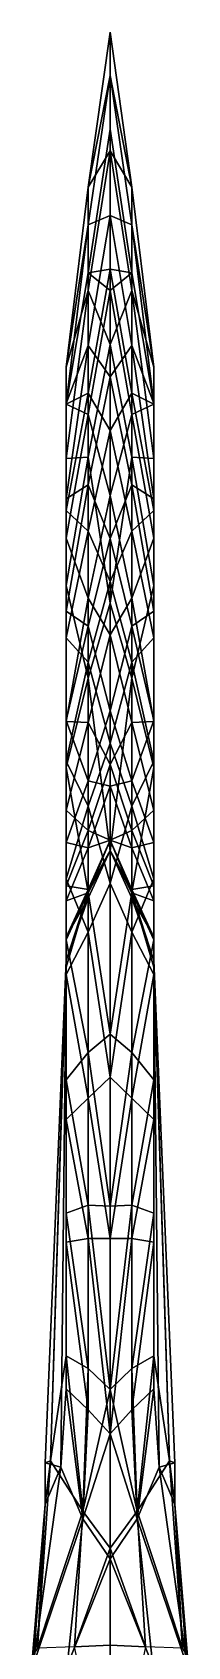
# Model space of a CAD drawing. Extents: x -0.15 to 0.15, y -0.47 to 0.85.
# Drawn here: x -0.0104 to 0.0104, y 0.6305 to 0.847 of the extents above; entities that cross this region are included whole.
import ezdxf

# ---------------------------------------------------------------- set-up
doc = ezdxf.new("R2010")
doc.units = 0
doc.layers.add('TUNA$LWO', color=1, linetype='CONTINUOUS')

msp = doc.modelspace()

# ---------------------------------------------------------------- linework, layer by layer
at = {"layer": 'TUNA$LWO'}
for points in [[(0, 0.8412, -0.14093), (0, 0.84698, -0.14815), (-0.00293, 0.82623, -0.13822)], [(0, 0.84698, -0.14815), (0, 0.8311, -0.14671), (-0.00293, 0.82623, -0.13822)], [(0, 0.84698, -0.14815), (0, 0.8412, -0.14093), (0.00293, 0.82623, -0.13822)], [(0, 0.8311, -0.14671), (0, 0.84698, -0.14815), (0.00293, 0.82623, -0.13822)], [(-0.00293, 0.82118, -0.13147), (0, 0.8412, -0.14093), (-0.00293, 0.82623, -0.13822)], [(0, 0.82243, -0.12937), (0, 0.8412, -0.14093), (-0.00293, 0.82118, -0.13147)], [(0, 0.8412, -0.14093), (0.00293, 0.82118, -0.13147), (0.00293, 0.82623, -0.13822)], [(0, 0.8412, -0.14093), (0, 0.82243, -0.12937), (0.00293, 0.82118, -0.13147)], [(0, 0.81521, 0.19702), (0, 0.83398, 0.19702), (-0.00293, 0.81471, 0.18507)], [(0, 0.83398, 0.19702), (0, 0.81236, 0.17535), (-0.00293, 0.81471, 0.18507)], [(0, 0.83398, 0.19702), (0, 0.81521, 0.19702), (0.00293, 0.81471, 0.18507)], [(0, 0.81236, 0.17535), (0, 0.83398, 0.19702), (0.00293, 0.81471, 0.18507)], [(-0.00293, 0.81234, -0.13679), (-0.00293, 0.82623, -0.13822), (0, 0.8311, -0.14671)], [(0, 0.8311, -0.14671), (0, 0.8051, -0.13659), (-0.00293, 0.81234, -0.13679)], [(0.00293, 0.82623, -0.13822), (0.00293, 0.81234, -0.13679), (0, 0.8311, -0.14671)], [(0, 0.8051, -0.13659), (0, 0.8311, -0.14671), (0.00293, 0.81234, -0.13679)], [(-0.00293, 0.82118, -0.13147), (-0.00293, 0.82623, -0.13822), (-0.00587, 0.80208, -0.12509)], [(-0.00293, 0.82623, -0.13822), (-0.00293, 0.81234, -0.13679), (-0.00587, 0.80208, -0.12509)], [(0.00293, 0.82623, -0.13822), (0.00293, 0.82118, -0.13147), (0.00587, 0.80208, -0.12509)], [(0.00293, 0.81234, -0.13679), (0.00293, 0.82623, -0.13822), (0.00587, 0.80208, -0.12509)], [(-0.00587, 0.7972, -0.11881), (-0.00293, 0.82118, -0.13147), (-0.00587, 0.80208, -0.12509)], [(-0.00293, 0.80497, -0.12037), (-0.00293, 0.82118, -0.13147), (-0.00587, 0.7972, -0.11881)], [(-0.00293, 0.80497, -0.12037), (0, 0.82243, -0.12937), (-0.00293, 0.82118, -0.13147)], [(0, 0.80077, -0.1106), (0, 0.82243, -0.12937), (-0.00293, 0.80497, -0.12037)], [(0, 0.82243, -0.12937), (0.00293, 0.80497, -0.12037), (0.00293, 0.82118, -0.13147)], [(0, 0.82243, -0.12937), (0, 0.80077, -0.1106), (0.00293, 0.80497, -0.12037)], [(0.00293, 0.82118, -0.13147), (0.00587, 0.7972, -0.11881), (0.00587, 0.80208, -0.12509)], [(0.00293, 0.82118, -0.13147), (0.00293, 0.80497, -0.12037), (0.00587, 0.7972, -0.11881)], [(-0.00293, 0.7986, 0.18453), (-0.00293, 0.81471, 0.18507), (-0.00587, 0.79712, 0.17265)], [(-0.00293, 0.81471, 0.18507), (-0.00293, 0.79572, 0.16344), (-0.00587, 0.79712, 0.17265)], [(-0.00293, 0.7986, 0.18453), (0, 0.81521, 0.19702), (-0.00293, 0.81471, 0.18507)], [(0, 0.79359, 0.18835), (0, 0.81521, 0.19702), (-0.00293, 0.7986, 0.18453)], [(-0.00293, 0.79572, 0.16344), (-0.00293, 0.81471, 0.18507), (0, 0.81236, 0.17535)], [(0, 0.81521, 0.19702), (0.00293, 0.7986, 0.18453), (0.00293, 0.81471, 0.18507)], [(0, 0.81521, 0.19702), (0, 0.79359, 0.18835), (0.00293, 0.7986, 0.18453)], [(0.00293, 0.81471, 0.18507), (0.00293, 0.79572, 0.16344), (0, 0.81236, 0.17535)], [(0.00293, 0.81471, 0.18507), (0.00293, 0.7986, 0.18453), (0.00587, 0.79712, 0.17265)], [(0.00293, 0.79572, 0.16344), (0.00293, 0.81471, 0.18507), (0.00587, 0.79712, 0.17265)], [(-0.00587, 0.78985, -0.12243), (-0.00587, 0.80208, -0.12509), (-0.00293, 0.81234, -0.13679)], [(-0.00293, 0.81234, -0.13679), (-0.00293, 0.79001, -0.12671), (-0.00587, 0.78985, -0.12243)], [(0, 0.81236, 0.17535), (0, 0.78488, 0.14496), (-0.00293, 0.79572, 0.16344)], [(-0.00293, 0.79001, -0.12671), (-0.00293, 0.81234, -0.13679), (0, 0.8051, -0.13659)], [(0, 0.78488, 0.14496), (0, 0.81236, 0.17535), (0.00293, 0.79572, 0.16344)], [(0.00293, 0.81234, -0.13679), (0.00293, 0.79001, -0.12671), (0, 0.8051, -0.13659)], [(0.00587, 0.80208, -0.12509), (0.00587, 0.78985, -0.12243), (0.00293, 0.81234, -0.13679)], [(0.00293, 0.79001, -0.12671), (0.00293, 0.81234, -0.13679), (0.00587, 0.78985, -0.12243)], [(-0.00587, 0.78442, -0.10748), (-0.00293, 0.80497, -0.12037), (-0.00587, 0.7972, -0.11881)], [(-0.00293, 0.78628, -0.102), (-0.00293, 0.80497, -0.12037), (-0.00587, 0.78442, -0.10748)], [(0, 0.8051, -0.13659), (0, 0.77044, -0.12071), (-0.00293, 0.79001, -0.12671)], [(-0.00293, 0.78628, -0.102), (0, 0.80077, -0.1106), (-0.00293, 0.80497, -0.12037)], [(0, 0.77044, -0.12071), (0, 0.8051, -0.13659), (0.00293, 0.79001, -0.12671)], [(0, 0.80077, -0.1106), (0.00293, 0.78628, -0.102), (0.00293, 0.80497, -0.12037)], [(0.00293, 0.80497, -0.12037), (0.00587, 0.78442, -0.10748), (0.00587, 0.7972, -0.11881)], [(0.00293, 0.80497, -0.12037), (0.00293, 0.78628, -0.102), (0.00587, 0.78442, -0.10748)], [(-0.00587, 0.80208, -0.12509), (-0.00587, 0.78985, -0.12243), (-0.00587, 0.7972, -0.11881)], [(0.00587, 0.78985, -0.12243), (0.00587, 0.80208, -0.12509), (0.00587, 0.7972, -0.11881)], [(0, 0.7791, -0.08749), (0, 0.80077, -0.1106), (-0.00293, 0.78628, -0.102)], [(0, 0.80077, -0.1106), (0, 0.7791, -0.08749), (0.00293, 0.78628, -0.102)], [(-0.00587, 0.78288, 0.17046), (-0.00293, 0.7986, 0.18453), (-0.00587, 0.79712, 0.17265)], [(-0.00293, 0.7801, 0.17484), (-0.00293, 0.7986, 0.18453), (-0.00587, 0.78288, 0.17046)], [(-0.00587, 0.7972, -0.11881), (-0.00587, 0.78985, -0.12243), (-0.00587, 0.78442, -0.10748)], [(-0.00587, 0.77913, 0.14929), (-0.00587, 0.79712, 0.17265), (-0.00293, 0.79572, 0.16344)], [(-0.00587, 0.79712, 0.17265), (-0.00587, 0.77913, 0.14929), (-0.00587, 0.78288, 0.17046)], [(-0.00293, 0.7801, 0.17484), (0, 0.79359, 0.18835), (-0.00293, 0.7986, 0.18453)], [(0, 0.79359, 0.18835), (0.00293, 0.7801, 0.17484), (0.00293, 0.7986, 0.18453)], [(0.00293, 0.7986, 0.18453), (0.00587, 0.78288, 0.17046), (0.00587, 0.79712, 0.17265)], [(0.00293, 0.7986, 0.18453), (0.00293, 0.7801, 0.17484), (0.00587, 0.78288, 0.17046)], [(0.00587, 0.79712, 0.17265), (0.00587, 0.77913, 0.14929), (0.00293, 0.79572, 0.16344)], [(0.00587, 0.78985, -0.12243), (0.00587, 0.7972, -0.11881), (0.00587, 0.78442, -0.10748)], [(0.00587, 0.77913, 0.14929), (0.00587, 0.79712, 0.17265), (0.00587, 0.78288, 0.17046)], [(-0.00293, 0.79572, 0.16344), (-0.00293, 0.7711, 0.13147), (-0.00587, 0.77913, 0.14929)], [(-0.00293, 0.7711, 0.13147), (-0.00293, 0.79572, 0.16344), (0, 0.78488, 0.14496)], [(0.00293, 0.79572, 0.16344), (0.00293, 0.7711, 0.13147), (0, 0.78488, 0.14496)], [(0.00293, 0.7711, 0.13147), (0.00293, 0.79572, 0.16344), (0.00587, 0.77913, 0.14929)], [(0, 0.77335, 0.17537), (0, 0.79359, 0.18835), (-0.00293, 0.7801, 0.17484)], [(0, 0.79359, 0.18835), (0, 0.77335, 0.17537), (0.00293, 0.7801, 0.17484)], [(-0.00587, 0.7728, -0.11195), (-0.00587, 0.78985, -0.12243), (-0.00293, 0.79001, -0.12671)], [(-0.00293, 0.79001, -0.12671), (-0.00293, 0.76038, -0.11004), (-0.00587, 0.7728, -0.11195)], [(-0.00587, 0.78985, -0.12243), (-0.00587, 0.7728, -0.11195), (-0.00587, 0.78442, -0.10748)], [(-0.00293, 0.76038, -0.11004), (-0.00293, 0.79001, -0.12671), (0, 0.77044, -0.12071)], [(0.00293, 0.79001, -0.12671), (0.00293, 0.76038, -0.11004), (0, 0.77044, -0.12071)], [(0.00587, 0.78985, -0.12243), (0.00587, 0.7728, -0.11195), (0.00293, 0.79001, -0.12671)], [(0.00293, 0.76038, -0.11004), (0.00293, 0.79001, -0.12671), (0.00587, 0.7728, -0.11195)], [(0.00587, 0.7728, -0.11195), (0.00587, 0.78985, -0.12243), (0.00587, 0.78442, -0.10748)], [(-0.00587, 0.76938, -0.08909), (-0.00293, 0.78628, -0.102), (-0.00587, 0.78442, -0.10748)], [(-0.00293, 0.76733, -0.07919), (-0.00293, 0.78628, -0.102), (-0.00587, 0.76938, -0.08909)], [(-0.00293, 0.76733, -0.07919), (0, 0.7791, -0.08749), (-0.00293, 0.78628, -0.102)], [(0, 0.7791, -0.08749), (0.00293, 0.76733, -0.07919), (0.00293, 0.78628, -0.102)], [(0.00293, 0.78628, -0.102), (0.00587, 0.76938, -0.08909), (0.00587, 0.78442, -0.10748)], [(0.00293, 0.78628, -0.102), (0.00293, 0.76733, -0.07919), (0.00587, 0.76938, -0.08909)], [(-0.00587, 0.78442, -0.10748), (-0.00587, 0.7728, -0.11195), (-0.00587, 0.76938, -0.08909)], [(0, 0.78488, 0.14496), (0, 0.76617, 0.12188), (-0.00293, 0.7711, 0.13147)], [(0, 0.76617, 0.12188), (0, 0.78488, 0.14496), (0.00293, 0.7711, 0.13147)], [(0.00587, 0.7728, -0.11195), (0.00587, 0.78442, -0.10748), (0.00587, 0.76938, -0.08909)], [(-0.00587, 0.76579, 0.15754), (-0.00293, 0.7801, 0.17484), (-0.00587, 0.78288, 0.17046)], [(-0.00587, 0.78288, 0.17046), (-0.00587, 0.77913, 0.14929), (-0.00587, 0.76579, 0.15754)], [(0.00293, 0.7801, 0.17484), (0.00587, 0.76579, 0.15754), (0.00587, 0.78288, 0.17046)], [(0.00587, 0.77913, 0.14929), (0.00587, 0.78288, 0.17046), (0.00587, 0.76579, 0.15754)], [(-0.00293, 0.76251, 0.16025), (-0.00293, 0.7801, 0.17484), (-0.00587, 0.76579, 0.15754)], [(-0.00293, 0.76251, 0.16025), (0, 0.77335, 0.17537), (-0.00293, 0.7801, 0.17484)], [(0, 0.77335, 0.17537), (0.00293, 0.76251, 0.16025), (0.00293, 0.7801, 0.17484)], [(0.00293, 0.7801, 0.17484), (0.00293, 0.76251, 0.16025), (0.00587, 0.76579, 0.15754)], [(-0.00587, 0.75457, 0.11659), (-0.00587, 0.77913, 0.14929), (-0.00293, 0.7711, 0.13147)], [(-0.00587, 0.77913, 0.14929), (-0.00587, 0.75457, 0.11659), (-0.00587, 0.76579, 0.15754)], [(0, 0.756, -0.05572), (0, 0.7791, -0.08749), (-0.00293, 0.76733, -0.07919)], [(0, 0.7791, -0.08749), (0, 0.756, -0.05572), (0.00293, 0.76733, -0.07919)], [(0.00587, 0.77913, 0.14929), (0.00587, 0.75457, 0.11659), (0.00293, 0.7711, 0.13147)], [(0.00587, 0.75457, 0.11659), (0.00587, 0.77913, 0.14929), (0.00587, 0.76579, 0.15754)], [(0, 0.75166, 0.15658), (0, 0.77335, 0.17537), (-0.00293, 0.76251, 0.16025)], [(0, 0.77335, 0.17537), (0, 0.75166, 0.15658), (0.00293, 0.76251, 0.16025)], [(-0.00587, 0.74839, -0.09579), (-0.00587, 0.7728, -0.11195), (-0.00293, 0.76038, -0.11004)], [(-0.00587, 0.7728, -0.11195), (-0.00587, 0.74839, -0.09579), (-0.00587, 0.76938, -0.08909)], [(-0.00293, 0.7711, 0.13147), (-0.00293, 0.75441, 0.1091), (-0.00587, 0.75457, 0.11659)], [(-0.00293, 0.75441, 0.1091), (-0.00293, 0.7711, 0.13147), (0, 0.76617, 0.12188)], [(0.00293, 0.7711, 0.13147), (0.00293, 0.75441, 0.1091), (0, 0.76617, 0.12188)], [(0.00587, 0.7728, -0.11195), (0.00587, 0.74839, -0.09579), (0.00293, 0.76038, -0.11004)], [(0.00293, 0.75441, 0.1091), (0.00293, 0.7711, 0.13147), (0.00587, 0.75457, 0.11659)], [(0.00587, 0.74839, -0.09579), (0.00587, 0.7728, -0.11195), (0.00587, 0.76938, -0.08909)], [(-0.00587, 0.75471, -0.06849), (-0.00293, 0.76733, -0.07919), (-0.00587, 0.76938, -0.08909)], [(-0.00587, 0.76938, -0.08909), (-0.00587, 0.74839, -0.09579), (-0.00587, 0.75471, -0.06849)], [(0, 0.77044, -0.12071), (0, 0.73722, -0.10049), (-0.00293, 0.76038, -0.11004)], [(0, 0.73722, -0.10049), (0, 0.77044, -0.12071), (0.00293, 0.76038, -0.11004)], [(0.00293, 0.76733, -0.07919), (0.00587, 0.75471, -0.06849), (0.00587, 0.76938, -0.08909)], [(0.00587, 0.74839, -0.09579), (0.00587, 0.76938, -0.08909), (0.00587, 0.75471, -0.06849)], [(-0.00293, 0.7466, -0.04928), (-0.00293, 0.76733, -0.07919), (-0.00587, 0.75471, -0.06849)], [(-0.00293, 0.7466, -0.04928), (0, 0.756, -0.05572), (-0.00293, 0.76733, -0.07919)], [(0, 0.756, -0.05572), (0.00293, 0.7466, -0.04928), (0.00293, 0.76733, -0.07919)], [(0.00293, 0.76733, -0.07919), (0.00293, 0.7466, -0.04928), (0.00587, 0.75471, -0.06849)], [(-0.00587, 0.74923, 0.14089), (-0.00293, 0.76251, 0.16025), (-0.00587, 0.76579, 0.15754)], [(-0.00587, 0.76579, 0.15754), (-0.00587, 0.75457, 0.11659), (-0.00587, 0.74923, 0.14089)], [(0, 0.76617, 0.12188), (0, 0.74878, 0.08726), (-0.00293, 0.75441, 0.1091)], [(0, 0.74878, 0.08726), (0, 0.76617, 0.12188), (0.00293, 0.75441, 0.1091)], [(0.00293, 0.76251, 0.16025), (0.00587, 0.74923, 0.14089), (0.00587, 0.76579, 0.15754)], [(0.00587, 0.75457, 0.11659), (0.00587, 0.76579, 0.15754), (0.00587, 0.74923, 0.14089)], [(-0.00293, 0.74321, 0.14045), (-0.00293, 0.76251, 0.16025), (-0.00587, 0.74923, 0.14089)], [(-0.00293, 0.74321, 0.14045), (0, 0.75166, 0.15658), (-0.00293, 0.76251, 0.16025)], [(0, 0.75166, 0.15658), (0.00293, 0.74321, 0.14045), (0.00293, 0.76251, 0.16025)], [(0.00293, 0.76251, 0.16025), (0.00293, 0.74321, 0.14045), (0.00587, 0.74923, 0.14089)], [(-0.00293, 0.76038, -0.11004), (-0.00293, 0.73167, -0.08932), (-0.00587, 0.74839, -0.09579)], [(-0.00293, 0.73167, -0.08932), (-0.00293, 0.76038, -0.11004), (0, 0.73722, -0.10049)], [(0.00293, 0.76038, -0.11004), (0.00293, 0.73167, -0.08932), (0, 0.73722, -0.10049)], [(0.00293, 0.73167, -0.08932), (0.00293, 0.76038, -0.11004), (0.00587, 0.74839, -0.09579)], [(0, 0.74589, -0.02972), (0, 0.756, -0.05572), (-0.00293, 0.7466, -0.04928)], [(0, 0.756, -0.05572), (0, 0.74589, -0.02972), (0.00293, 0.7466, -0.04928)], [(-0.00587, 0.73833, -0.04171), (-0.00293, 0.7466, -0.04928), (-0.00587, 0.75471, -0.06849)], [(-0.00587, 0.75471, -0.06849), (-0.00587, 0.72527, -0.0771), (-0.00587, 0.73833, -0.04171)], [(-0.00587, 0.74839, -0.09579), (-0.00587, 0.72527, -0.0771), (-0.00587, 0.75471, -0.06849)], [(-0.00587, 0.74267, 0.09745), (-0.00587, 0.75457, 0.11659), (-0.00293, 0.75441, 0.1091)], [(-0.00587, 0.75457, 0.11659), (-0.00587, 0.74267, 0.09745), (-0.00587, 0.73346, 0.1232)], [(-0.00587, 0.74923, 0.14089), (-0.00587, 0.75457, 0.11659), (-0.00587, 0.73346, 0.1232)], [(-0.00293, 0.75441, 0.1091), (-0.00293, 0.73993, 0.07912), (-0.00587, 0.74267, 0.09745)], [(-0.00293, 0.73993, 0.07912), (-0.00293, 0.75441, 0.1091), (0, 0.74878, 0.08726)], [(0.00293, 0.75441, 0.1091), (0.00293, 0.73993, 0.07912), (0, 0.74878, 0.08726)], [(0.00293, 0.7466, -0.04928), (0.00587, 0.73833, -0.04171), (0.00587, 0.75471, -0.06849)], [(0.00587, 0.75457, 0.11659), (0.00587, 0.74267, 0.09745), (0.00293, 0.75441, 0.1091)], [(0.00293, 0.73993, 0.07912), (0.00293, 0.75441, 0.1091), (0.00587, 0.74267, 0.09745)], [(0.00587, 0.72527, -0.0771), (0.00587, 0.75471, -0.06849), (0.00587, 0.73833, -0.04171)], [(0.00587, 0.72527, -0.0771), (0.00587, 0.74839, -0.09579), (0.00587, 0.75471, -0.06849)], [(0.00587, 0.74267, 0.09745), (0.00587, 0.75457, 0.11659), (0.00587, 0.73346, 0.1232)], [(0.00587, 0.75457, 0.11659), (0.00587, 0.74923, 0.14089), (0.00587, 0.73346, 0.1232)], [(0, 0.73289, 0.13492), (0, 0.75166, 0.15658), (-0.00293, 0.74321, 0.14045)], [(0, 0.75166, 0.15658), (0, 0.73289, 0.13492), (0.00293, 0.74321, 0.14045)], [(-0.00587, 0.73346, 0.1232), (-0.00293, 0.74321, 0.14045), (-0.00587, 0.74923, 0.14089)], [(0.00293, 0.74321, 0.14045), (0.00587, 0.73346, 0.1232), (0.00587, 0.74923, 0.14089)], [(-0.00587, 0.72527, -0.0771), (-0.00587, 0.74839, -0.09579), (-0.00293, 0.73167, -0.08932)], [(0, 0.74878, 0.08726), (0, 0.73867, 0.05115), (-0.00293, 0.73993, 0.07912)], [(0, 0.73867, 0.05115), (0, 0.74878, 0.08726), (0.00293, 0.73993, 0.07912)], [(0.00587, 0.74839, -0.09579), (0.00587, 0.72527, -0.0771), (0.00293, 0.73167, -0.08932)], [(-0.00293, 0.73763, -0.02588), (-0.00293, 0.7466, -0.04928), (-0.00587, 0.73833, -0.04171)], [(-0.00293, 0.73763, -0.02588), (0, 0.74589, -0.02972), (-0.00293, 0.7466, -0.04928)], [(0, 0.73867, 0.0006), (0, 0.74589, -0.02972), (-0.00293, 0.73763, -0.02588)], [(0, 0.74589, -0.02972), (0.00293, 0.73763, -0.02588), (0.00293, 0.7466, -0.04928)], [(0, 0.74589, -0.02972), (0, 0.73867, 0.0006), (0.00293, 0.73763, -0.02588)], [(0.00293, 0.7466, -0.04928), (0.00293, 0.73763, -0.02588), (0.00587, 0.73833, -0.04171)], [(-0.00293, 0.72634, 0.11996), (-0.00293, 0.74321, 0.14045), (-0.00587, 0.73346, 0.1232)], [(-0.00587, 0.73251, 0.07172), (-0.00587, 0.74267, 0.09745), (-0.00293, 0.73993, 0.07912)], [(-0.00587, 0.74267, 0.09745), (-0.00587, 0.73251, 0.07172), (-0.00587, 0.72064, 0.10666)], [(-0.00587, 0.73346, 0.1232), (-0.00587, 0.74267, 0.09745), (-0.00587, 0.72064, 0.10666)], [(-0.00293, 0.72634, 0.11996), (0, 0.73289, 0.13492), (-0.00293, 0.74321, 0.14045)], [(0, 0.73289, 0.13492), (0.00293, 0.72634, 0.11996), (0.00293, 0.74321, 0.14045)], [(0.00293, 0.74321, 0.14045), (0.00293, 0.72634, 0.11996), (0.00587, 0.73346, 0.1232)], [(0.00587, 0.74267, 0.09745), (0.00587, 0.73251, 0.07172), (0.00293, 0.73993, 0.07912)], [(0.00587, 0.73251, 0.07172), (0.00587, 0.74267, 0.09745), (0.00587, 0.72064, 0.10666)], [(0.00587, 0.74267, 0.09745), (0.00587, 0.73346, 0.1232), (0.00587, 0.72064, 0.10666)], [(-0.00293, 0.73993, 0.07912), (-0.00293, 0.73205, 0.04817), (-0.00587, 0.73251, 0.07172)], [(-0.00587, 0.7305, -0.02104), (-0.00293, 0.73763, -0.02588), (-0.00587, 0.73833, -0.04171)], [(-0.00587, 0.73833, -0.04171), (-0.00587, 0.68862, -0.03874), (-0.00587, 0.7305, -0.02104)], [(-0.00587, 0.70652, -0.05901), (-0.00587, 0.68862, -0.03874), (-0.00587, 0.73833, -0.04171)], [(-0.00587, 0.72527, -0.0771), (-0.00587, 0.70652, -0.05901), (-0.00587, 0.73833, -0.04171)], [(-0.00293, 0.73205, 0.04817), (-0.00293, 0.73993, 0.07912), (0, 0.73867, 0.05115)], [(0, 0.73867, 0.05115), (0, 0.73726, 0.02371), (-0.00293, 0.73205, 0.04817)], [(-0.00293, 0.73161, 0.00149), (0, 0.73867, 0.0006), (-0.00293, 0.73763, -0.02588)], [(0, 0.73726, 0.02371), (0, 0.73867, 0.0006), (-0.00293, 0.73161, 0.00149)], [(0.00293, 0.73993, 0.07912), (0.00293, 0.73205, 0.04817), (0, 0.73867, 0.05115)], [(0, 0.73726, 0.02371), (0, 0.73867, 0.05115), (0.00293, 0.73205, 0.04817)], [(0, 0.73867, 0.0006), (0.00293, 0.73161, 0.00149), (0.00293, 0.73763, -0.02588)], [(0, 0.73867, 0.0006), (0, 0.73726, 0.02371), (0.00293, 0.73161, 0.00149)], [(0.00293, 0.73205, 0.04817), (0.00293, 0.73993, 0.07912), (0.00587, 0.73251, 0.07172)], [(0.00293, 0.73763, -0.02588), (0.00587, 0.7305, -0.02104), (0.00587, 0.73833, -0.04171)], [(0.00587, 0.68862, -0.03874), (0.00587, 0.73833, -0.04171), (0.00587, 0.7305, -0.02104)], [(0.00587, 0.68862, -0.03874), (0.00587, 0.70652, -0.05901), (0.00587, 0.73833, -0.04171)], [(0.00587, 0.70652, -0.05901), (0.00587, 0.72527, -0.0771), (0.00587, 0.73833, -0.04171)], [(-0.00293, 0.73161, 0.00149), (-0.00293, 0.73763, -0.02588), (-0.00587, 0.7305, -0.02104)], [(-0.00293, 0.73086, 0.02295), (-0.00293, 0.73205, 0.04817), (0, 0.73726, 0.02371)], [(-0.00293, 0.73086, 0.02295), (0, 0.73726, 0.02371), (-0.00293, 0.73161, 0.00149)], [(0, 0.73722, -0.10049), (0, 0.71265, -0.07883), (-0.00293, 0.73167, -0.08932)], [(0.00293, 0.73205, 0.04817), (0.00293, 0.73086, 0.02295), (0, 0.73726, 0.02371)], [(0, 0.73726, 0.02371), (0.00293, 0.73086, 0.02295), (0.00293, 0.73161, 0.00149)], [(0, 0.71265, -0.07883), (0, 0.73722, -0.10049), (0.00293, 0.73167, -0.08932)], [(0.00293, 0.73763, -0.02588), (0.00293, 0.73161, 0.00149), (0.00587, 0.7305, -0.02104)], [(-0.00587, 0.72064, 0.10666), (-0.00293, 0.72634, 0.11996), (-0.00587, 0.73346, 0.1232)], [(-0.00587, 0.72563, 0.04438), (-0.00587, 0.73251, 0.07172), (-0.00293, 0.73205, 0.04817)], [(-0.00587, 0.73251, 0.07172), (-0.00587, 0.72563, 0.04438), (-0.00587, 0.70118, 0.08528)], [(-0.00587, 0.72064, 0.10666), (-0.00587, 0.73251, 0.07172), (-0.00587, 0.70118, 0.08528)], [(-0.00293, 0.73205, 0.04817), (-0.00293, 0.73086, 0.02295), (-0.00587, 0.72563, 0.04438)], [(0, 0.70689, 0.10459), (0, 0.73289, 0.13492), (-0.00293, 0.72634, 0.11996)], [(0, 0.73289, 0.13492), (0, 0.70689, 0.10459), (0.00293, 0.72634, 0.11996)], [(0.00293, 0.72634, 0.11996), (0.00587, 0.72064, 0.10666), (0.00587, 0.73346, 0.1232)], [(0.00587, 0.73251, 0.07172), (0.00587, 0.72563, 0.04438), (0.00293, 0.73205, 0.04817)], [(0.00293, 0.73086, 0.02295), (0.00293, 0.73205, 0.04817), (0.00587, 0.72563, 0.04438)], [(0.00587, 0.72563, 0.04438), (0.00587, 0.73251, 0.07172), (0.00587, 0.70118, 0.08528)], [(0.00587, 0.73251, 0.07172), (0.00587, 0.72064, 0.10666), (0.00587, 0.70118, 0.08528)], [(-0.00293, 0.73167, -0.08932), (-0.00293, 0.71018, -0.06885), (-0.00587, 0.72527, -0.0771)], [(-0.00587, 0.72161, 0.00223), (-0.00293, 0.73161, 0.00149), (-0.00587, 0.7305, -0.02104)], [(-0.00587, 0.72161, 0.00223), (-0.00587, 0.72252, 0.01416), (-0.00293, 0.73161, 0.00149)], [(-0.00293, 0.73086, 0.02295), (-0.00293, 0.73161, 0.00149), (-0.00587, 0.72252, 0.01416)], [(-0.00587, 0.72252, 0.01416), (-0.00587, 0.72563, 0.04438), (-0.00293, 0.73086, 0.02295)], [(-0.00587, 0.7305, -0.02104), (-0.00587, 0.68862, -0.03874), (-0.00587, 0.72161, 0.00223)], [(-0.00293, 0.71018, -0.06885), (-0.00293, 0.73167, -0.08932), (0, 0.71265, -0.07883)], [(0.00293, 0.73167, -0.08932), (0.00293, 0.71018, -0.06885), (0, 0.71265, -0.07883)], [(0.00293, 0.71018, -0.06885), (0.00293, 0.73167, -0.08932), (0.00587, 0.72527, -0.0771)], [(0.00293, 0.73161, 0.00149), (0.00587, 0.72161, 0.00223), (0.00587, 0.7305, -0.02104)], [(0.00587, 0.72252, 0.01416), (0.00587, 0.72161, 0.00223), (0.00293, 0.73161, 0.00149)], [(0.00293, 0.73161, 0.00149), (0.00293, 0.73086, 0.02295), (0.00587, 0.72252, 0.01416)], [(0.00587, 0.72563, 0.04438), (0.00587, 0.72252, 0.01416), (0.00293, 0.73086, 0.02295)], [(0.00587, 0.68862, -0.03874), (0.00587, 0.7305, -0.02104), (0.00587, 0.72161, 0.00223)], [(-0.00293, 0.70407, 0.09447), (-0.00293, 0.72634, 0.11996), (-0.00587, 0.72064, 0.10666)], [(-0.00587, 0.68474, 0.06521), (-0.00587, 0.72563, 0.04438), (-0.00587, 0.66507, 0.04065)], [(-0.00587, 0.70118, 0.08528), (-0.00587, 0.72563, 0.04438), (-0.00587, 0.68474, 0.06521)], [(-0.00587, 0.66507, 0.04065), (-0.00587, 0.72563, 0.04438), (-0.00587, 0.72252, 0.01416)], [(-0.00587, 0.70652, -0.05901), (-0.00587, 0.72527, -0.0771), (-0.00293, 0.71018, -0.06885)], [(-0.00293, 0.70407, 0.09447), (0, 0.70689, 0.10459), (-0.00293, 0.72634, 0.11996)], [(0, 0.70689, 0.10459), (0.00293, 0.70407, 0.09447), (0.00293, 0.72634, 0.11996)], [(0.00293, 0.72634, 0.11996), (0.00293, 0.70407, 0.09447), (0.00587, 0.72064, 0.10666)], [(0.00587, 0.72527, -0.0771), (0.00587, 0.70652, -0.05901), (0.00293, 0.71018, -0.06885)], [(0.00587, 0.72563, 0.04438), (0.00587, 0.68474, 0.06521), (0.00587, 0.66507, 0.04065)], [(0.00587, 0.72563, 0.04438), (0.00587, 0.70118, 0.08528), (0.00587, 0.68474, 0.06521)], [(0.00587, 0.72563, 0.04438), (0.00587, 0.66507, 0.04065), (0.00587, 0.72252, 0.01416)], [(-0.00587, 0.72252, 0.01416), (-0.00869, 0.65516, 0.01258), (-0.00657, 0.65458, 0.02318)], [(-0.00869, 0.65516, 0.01258), (-0.00587, 0.72252, 0.01416), (-0.00798, 0.65543, 0.00326)], [(-0.00587, 0.72161, 0.00223), (-0.00798, 0.65543, 0.00326), (-0.00587, 0.72252, 0.01416)], [(-0.00587, 0.66951, -0.01997), (-0.00798, 0.65543, 0.00326), (-0.00587, 0.72161, 0.00223)], [(-0.00657, 0.65458, 0.02318), (-0.00587, 0.66507, 0.04065), (-0.00587, 0.72252, 0.01416)], [(-0.00587, 0.68862, -0.03874), (-0.00587, 0.66951, -0.01997), (-0.00587, 0.72161, 0.00223)], [(0.00869, 0.65516, 0.01258), (0.00587, 0.72252, 0.01416), (0.00657, 0.65458, 0.02318)], [(0.00587, 0.72252, 0.01416), (0.00869, 0.65516, 0.01258), (0.00798, 0.65543, 0.00326)], [(0.00798, 0.65543, 0.00326), (0.00587, 0.72161, 0.00223), (0.00587, 0.72252, 0.01416)], [(0.00587, 0.66507, 0.04065), (0.00657, 0.65458, 0.02318), (0.00587, 0.72252, 0.01416)], [(0.00798, 0.65543, 0.00326), (0.00587, 0.66951, -0.01997), (0.00587, 0.72161, 0.00223)], [(0.00587, 0.66951, -0.01997), (0.00587, 0.68862, -0.03874), (0.00587, 0.72161, 0.00223)], [(-0.00587, 0.70118, 0.08528), (-0.00293, 0.70407, 0.09447), (-0.00587, 0.72064, 0.10666)], [(0.00293, 0.70407, 0.09447), (0.00587, 0.70118, 0.08528), (0.00587, 0.72064, 0.10666)], [(0, 0.71265, -0.07883), (0, 0.68956, -0.05281), (-0.00293, 0.71018, -0.06885)], [(0, 0.68956, -0.05281), (0, 0.71265, -0.07883), (0.00293, 0.71018, -0.06885)], [(-0.00293, 0.71018, -0.06885), (-0.00293, 0.68969, -0.04591), (-0.00587, 0.70652, -0.05901)], [(-0.00293, 0.68969, -0.04591), (-0.00293, 0.71018, -0.06885), (0, 0.68956, -0.05281)], [(0.00293, 0.71018, -0.06885), (0.00293, 0.68969, -0.04591), (0, 0.68956, -0.05281)], [(0.00293, 0.68969, -0.04591), (0.00293, 0.71018, -0.06885), (0.00587, 0.70652, -0.05901)], [(-0.00587, 0.68862, -0.03874), (-0.00587, 0.70652, -0.05901), (-0.00293, 0.68969, -0.04591)], [(0, 0.68523, 0.07715), (0, 0.70689, 0.10459), (-0.00293, 0.70407, 0.09447)], [(0, 0.70689, 0.10459), (0, 0.68523, 0.07715), (0.00293, 0.70407, 0.09447)], [(0.00587, 0.70652, -0.05901), (0.00587, 0.68862, -0.03874), (0.00293, 0.68969, -0.04591)], [(-0.00293, 0.68524, 0.07175), (-0.00293, 0.70407, 0.09447), (-0.00587, 0.70118, 0.08528)], [(-0.00293, 0.68524, 0.07175), (0, 0.68523, 0.07715), (-0.00293, 0.70407, 0.09447)], [(0, 0.68523, 0.07715), (0.00293, 0.68524, 0.07175), (0.00293, 0.70407, 0.09447)], [(0.00293, 0.70407, 0.09447), (0.00293, 0.68524, 0.07175), (0.00587, 0.70118, 0.08528)], [(-0.00587, 0.68474, 0.06521), (-0.00293, 0.68524, 0.07175), (-0.00587, 0.70118, 0.08528)], [(0.00293, 0.68524, 0.07175), (0.00587, 0.68474, 0.06521), (0.00587, 0.70118, 0.08528)], [(-0.00293, 0.68969, -0.04591), (-0.00293, 0.66781, -0.02467), (-0.00587, 0.68862, -0.03874)], [(-0.00587, 0.66951, -0.01997), (-0.00587, 0.68862, -0.03874), (-0.00293, 0.66781, -0.02467)], [(-0.00293, 0.66781, -0.02467), (-0.00293, 0.68969, -0.04591), (0, 0.66501, -0.0283)], [(0, 0.68956, -0.05281), (0, 0.66501, -0.0283), (-0.00293, 0.68969, -0.04591)], [(0.00293, 0.68969, -0.04591), (0.00293, 0.66781, -0.02467), (0, 0.66501, -0.0283)], [(0, 0.66501, -0.0283), (0, 0.68956, -0.05281), (0.00293, 0.68969, -0.04591)], [(0.00293, 0.66781, -0.02467), (0.00293, 0.68969, -0.04591), (0.00587, 0.68862, -0.03874)], [(0.00587, 0.68862, -0.03874), (0.00587, 0.66951, -0.01997), (0.00293, 0.66781, -0.02467)], [(-0.00293, 0.66228, 0.04466), (-0.00293, 0.68524, 0.07175), (-0.00587, 0.68474, 0.06521)], [(-0.00587, 0.66507, 0.04065), (-0.00293, 0.66228, 0.04466), (-0.00587, 0.68474, 0.06521)], [(-0.00293, 0.66228, 0.04466), (0, 0.65903, 0.04703), (-0.00293, 0.68524, 0.07175)], [(0, 0.65903, 0.04703), (0, 0.68523, 0.07715), (-0.00293, 0.68524, 0.07175)], [(0, 0.65903, 0.04703), (0.00293, 0.66228, 0.04466), (0.00293, 0.68524, 0.07175)], [(0, 0.68523, 0.07715), (0, 0.65903, 0.04703), (0.00293, 0.68524, 0.07175)], [(0.00293, 0.68524, 0.07175), (0.00293, 0.66228, 0.04466), (0.00587, 0.68474, 0.06521)], [(0.00293, 0.66228, 0.04466), (0.00587, 0.66507, 0.04065), (0.00587, 0.68474, 0.06521)], [(-0.00798, 0.65543, 0.00326), (-0.00587, 0.66951, -0.01997), (-0.00364, 0.64868, -0.00342)], [(-0.00293, 0.66781, -0.02467), (-0.00364, 0.64868, -0.00342), (-0.00587, 0.66951, -0.01997)], [(0.00364, 0.64868, -0.00342), (0.00293, 0.66781, -0.02467), (0.00587, 0.66951, -0.01997)], [(0.00587, 0.66951, -0.01997), (0.00798, 0.65543, 0.00326), (0.00364, 0.64868, -0.00342)], [(-0.00293, 0.66781, -0.02467), (0, 0.66501, -0.0283), (-0.00364, 0.64868, -0.00342)], [(0, 0.66501, -0.0283), (0.00293, 0.66781, -0.02467), (0.00364, 0.64868, -0.00342)], [(-0.00657, 0.65458, 0.02318), (-0.00364, 0.64765, 0.0316), (-0.00587, 0.66507, 0.04065)], [(-0.00364, 0.64765, 0.0316), (-0.00293, 0.66228, 0.04466), (-0.00587, 0.66507, 0.04065)], [(0, 0.66501, -0.0283), (0, 0.6437, -0.00594), (-0.00364, 0.64868, -0.00342)], [(0, 0.6437, -0.00594), (0, 0.66501, -0.0283), (0.00364, 0.64868, -0.00342)], [(0.00293, 0.66228, 0.04466), (0.00364, 0.64765, 0.0316), (0.00587, 0.66507, 0.04065)], [(0.00364, 0.64765, 0.0316), (0.00657, 0.65458, 0.02318), (0.00587, 0.66507, 0.04065)], [(-0.00293, 0.66228, 0.04466), (-0.00364, 0.64765, 0.0316), (0, 0.65903, 0.04703)], [(0.00364, 0.64765, 0.0316), (0.00293, 0.66228, 0.04466), (0, 0.65903, 0.04703)], [(0, 0.6423, 0.03493), (0, 0.65903, 0.04703), (-0.00364, 0.64765, 0.0316)], [(0, 0.65903, 0.04703), (0, 0.6423, 0.03493), (0.00364, 0.64765, 0.0316)], [(-0.00657, 0.65458, 0.02318), (-0.00869, 0.64964, 0.01279), (-0.01027, 0.62803, 0.02462)], [(-0.00657, 0.65458, 0.02318), (-0.01027, 0.62803, 0.02462), (-0.00364, 0.64765, 0.0316)], [(-0.00973, 0.6303, 0.0039), (-0.00869, 0.64964, 0.01279), (-0.00798, 0.65543, 0.00326)], [(-0.00798, 0.65543, 0.00326), (-0.00364, 0.64868, -0.00342), (-0.00973, 0.6303, 0.0039)], [(-0.00869, 0.64964, 0.01279), (-0.00869, 0.65516, 0.01258), (-0.00798, 0.65543, 0.00326)], [(-0.00869, 0.65516, 0.01258), (-0.00869, 0.64964, 0.01279), (-0.00657, 0.65458, 0.02318)], [(0.00364, 0.64868, -0.00342), (0.00798, 0.65543, 0.00326), (0.00973, 0.6303, 0.0039)], [(0.01027, 0.62803, 0.02462), (0.00657, 0.65458, 0.02318), (0.00364, 0.64765, 0.0316)], [(0.00869, 0.64964, 0.01279), (0.00869, 0.65516, 0.01258), (0.00657, 0.65458, 0.02318)], [(0.00869, 0.64964, 0.01279), (0.00657, 0.65458, 0.02318), (0.01027, 0.62803, 0.02462)], [(0.00869, 0.64964, 0.01279), (0.00973, 0.6303, 0.0039), (0.00798, 0.65543, 0.00326)], [(0.00869, 0.65516, 0.01258), (0.00869, 0.64964, 0.01279), (0.00798, 0.65543, 0.00326)], [(-0.0104, 0.62922, 0.0141), (-0.00869, 0.64964, 0.01279), (-0.00973, 0.6303, 0.0039)], [(-0.0104, 0.62922, 0.0141), (-0.01027, 0.62803, 0.02462), (-0.00869, 0.64964, 0.01279)], [(0.00869, 0.64964, 0.01279), (0.0104, 0.62922, 0.0141), (0.00973, 0.6303, 0.0039)], [(0.01027, 0.62803, 0.02462), (0.0104, 0.62922, 0.0141), (0.00869, 0.64964, 0.01279)], [(-0.00574, 0.62794, 0.02988), (-0.00364, 0.64765, 0.0316), (-0.01027, 0.62803, 0.02462)], [(-0.00364, 0.64868, -0.00342), (-0.00477, 0.63049, -0.00071), (-0.00973, 0.6303, 0.0039)], [(-0.00364, 0.64765, 0.0316), (-0.00574, 0.62794, 0.02988), (0, 0.6423, 0.03493)], [(-0.00364, 0.64868, -0.00342), (0, 0.6437, -0.00594), (-0.00477, 0.63049, -0.00071)], [(0, 0.6437, -0.00594), (0.00364, 0.64868, -0.00342), (0.00477, 0.63049, -0.00071)], [(0.00574, 0.62794, 0.02988), (0.00364, 0.64765, 0.0316), (0, 0.6423, 0.03493)], [(0.00477, 0.63049, -0.00071), (0.00364, 0.64868, -0.00342), (0.00973, 0.6303, 0.0039)], [(0.00364, 0.64765, 0.0316), (0.00574, 0.62794, 0.02988), (0.01027, 0.62803, 0.02462)], [(0, 0.6437, -0.00594), (0, 0.63071, -0.00202), (-0.00477, 0.63049, -0.00071)], [(0, 0.63071, -0.00202), (0, 0.6437, -0.00594), (0.00477, 0.63049, -0.00071)], [(0, 0.62824, 0.03273), (0, 0.6423, 0.03493), (-0.00574, 0.62794, 0.02988)], [(0, 0.6423, 0.03493), (0, 0.62824, 0.03273), (0.00574, 0.62794, 0.02988)], [(0, 0.63071, -0.00202), (0, 0.60829, -0.00083), (-0.00477, 0.63049, -0.00071)], [(0, 0.60829, -0.00083), (0, 0.63071, -0.00202), (0.00477, 0.63049, -0.00071)]]:
    msp.add_3dface(points, dxfattribs=at)

doc.saveas('drawing.dxf')
